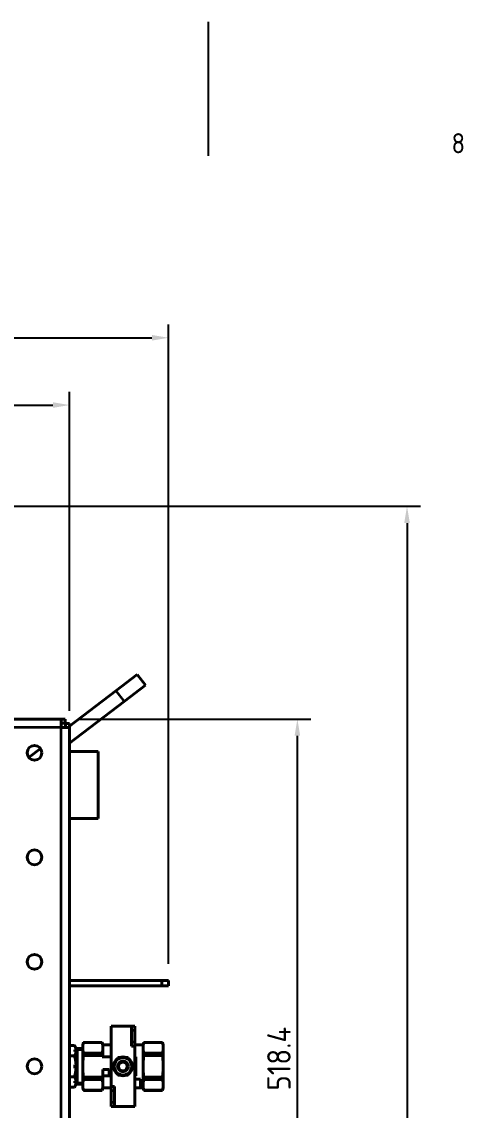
# Model space of a CAD drawing. Header units: millimetres. Extents: x 0 to 5945, y 0 to 4205.
# Drawn here: x 2834 to 3163, y 3393 to 4205 of the extents above; entities that cross this region are included whole.
import ezdxf

# ---------------------------------------------------------------- set-up
doc = ezdxf.new("R2010")
doc.units = ezdxf.units.MM
doc.header["$LTSCALE"] = 5
doc.layers.get('0').update_dxf_attribs({"color": 3, "lineweight": 25})
for name, color, linetype, lineweight in [('가시적인 것(ISO)', 3, 'Continuous', 40), ('가시적인 좁은 것(ISO)', 3, 'Continuous', 35), ('경계(ISO)', 7, 'Continuous', 25), ('치수(ISO)', 2, 'Continuous', 25)]:
    doc.layers.add(name, color=color, linetype=linetype, lineweight=lineweight)
doc.styles.add('문자 텍스트_PSTEK_POSCO', font='isocp.shx')
doc.styles.add('치수 텍스트_PSTEK_POSCO', font='isocp.shx')
doc.dimstyles.new('치수_PSTEK_POSCO', dxfattribs={"dimscale": 5, "dimtxt": 3.5, "dimasz": 2.5, "dimexe": 2, "dimexo": 2.5, "dimgap": 1, "dimtad": 1, "dimrnd": 1e-08, "dimdsep": 46, "dimtxsty": '치수 텍스트_PSTEK_POSCO', "dimcen": 0.09, "dimdle": 10, "dimclrd": 7, "dimclre": 7, "dimclrt": 2, "dimadec": 1, "dimazin": 2, "dimtfac": 1, "dimtmove": 0, "dimatfit": 3, "dimfxl": 0, "dimtolj": 1, "dimlwd": -1, "dimlwe": -1, "dimarcsym": 0})

# ---------------------------------------------------------------- blocks, each defined once
blk = doc.blocks.new('경계 Default Border')
at = {"layer": '경계(ISO)', "flags": 128}
blk.add_lwpolyline([(594.5, 841), (594.5, 821)], dxfattribs=at)
at = {"layer": '경계(ISO)', "color": 2, "insert": (630.8, 821.37), "char_height": 3, "attachment_point": 7, "style": '문자 텍스트_PSTEK_POSCO'}
blk.add_mtext('8', dxfattribs=at)
blk = doc.blocks.new('*D28')
at = {"layer": 'Defpoints', "color": 0}
for p in [(2862.86, 3684.62), (3039.07, 3684.62), (2862.86, 3166.22)]:
    blk.add_point(p, dxfattribs=at)
at = {"layer": '치수(ISO)', "color": 7}
for p, q in [((2875.36, 3684.62), (3049.07, 3684.62)), ((3039.07, 3178.72), (3039.07, 3672.12)), ((2875.36, 3166.22), (3049.07, 3166.22))]:
    blk.add_line(p, q, dxfattribs=at)
for points in [[(3036.99, 3672.12), (3041.16, 3672.12), (3039.07, 3684.62)], [(3036.99, 3178.72), (3041.16, 3178.72), (3039.07, 3166.22)]]:
    blk.add_solid(points, dxfattribs=at)
at = {"layer": '치수(ISO)', "color": 2, "insert": (3025.32, 3407.34), "char_height": 17.5, "attachment_point": 4, "rotation": 90, "style": '치수 텍스트_PSTEK_POSCO'}
blk.add_mtext('\\A1;518.4', dxfattribs=at)
blk = doc.blocks.new('*D29')
at = {"layer": 'Defpoints', "color": 0}
for p in [(2869.26, 3918.93), (2221.86, 3678.22), (2869.26, 3678.22)]:
    blk.add_point(p, dxfattribs=at)
at = {"layer": '치수(ISO)', "color": 7}
for p, q in [((2221.86, 3690.72), (2221.86, 3928.93)), ((2869.26, 3690.72), (2869.26, 3928.93)), ((2234.36, 3918.93), (2856.76, 3918.93))]:
    blk.add_line(p, q, dxfattribs=at)
for points in [[(2234.36, 3921.02), (2234.36, 3916.85), (2221.86, 3918.93)], [(2856.76, 3921.02), (2856.76, 3916.85), (2869.26, 3918.93)]]:
    blk.add_solid(points, dxfattribs=at)
at = {"layer": '치수(ISO)', "color": 2, "insert": (2518.78, 3932.68), "char_height": 17.5, "attachment_point": 4, "style": '치수 텍스트_PSTEK_POSCO'}
blk.add_mtext('\\A1;647.4', dxfattribs=at)
blk = doc.blocks.new('*D57')
at = {"layer": 'Defpoints', "color": 0}
for p in [(2943.06, 3969.15), (2943.06, 3489.42), (1787.06, 3430.42)]:
    blk.add_point(p, dxfattribs=at)
at = {"layer": '치수(ISO)', "color": 7}
for p, q in [((1787.06, 3442.92), (1787.06, 3979.15)), ((2943.06, 3501.92), (2943.06, 3979.15)), ((1799.56, 3969.15), (2930.56, 3969.15))]:
    blk.add_line(p, q, dxfattribs=at)
for points in [[(1799.56, 3971.24), (1799.56, 3967.07), (1787.06, 3969.15)], [(2930.56, 3971.24), (2930.56, 3967.07), (2943.06, 3969.15)]]:
    blk.add_solid(points, dxfattribs=at)
at = {"layer": '치수(ISO)', "color": 2, "insert": (2346.25, 3982.9), "char_height": 17.5, "attachment_point": 4, "style": '치수 텍스트_PSTEK_POSCO'}
blk.add_mtext('\\A1;1156', dxfattribs=at)
blk = doc.blocks.new('*D58')
at = {"layer": 'Defpoints', "color": 0}
for p in [(2810.56, 3843.42), (2746.9, 2880.62), (3120.83, 2880.62)]:
    blk.add_point(p, dxfattribs=at)
at = {"layer": '치수(ISO)', "color": 7}
for p, q in [((2823.06, 3843.42), (3130.83, 3843.42)), ((3120.83, 3830.92), (3120.83, 2893.12)), ((2759.4, 2880.62), (3130.83, 2880.62))]:
    blk.add_line(p, q, dxfattribs=at)
for points in [[(3118.74, 3830.92), (3122.91, 3830.92), (3120.83, 3843.42)], [(3118.74, 2893.12), (3122.91, 2893.12), (3120.83, 2880.62)]]:
    blk.add_solid(points, dxfattribs=at)
at = {"layer": '치수(ISO)', "color": 2, "insert": (3107.07, 3337.16), "char_height": 17.5, "attachment_point": 4, "rotation": 90, "style": '치수 텍스트_PSTEK_POSCO'}
blk.add_mtext('\\A1;962.8', dxfattribs=at)

msp = doc.modelspace()

# ---------------------------------------------------------------- linework, layer by layer
at = {"layer": '가시적인 것(ISO)'}
for p, q in [((2903.784, 3705.712), (2919.67, 3717.862)), ((2925.745, 3709.919), (2919.67, 3717.862)), ((2869.257, 3679.303), (2903.784, 3705.712)), ((2925.745, 3709.919), (2909.859, 3697.769)), ((2909.859, 3697.769), (2869.257, 3666.714)), ((2228.257, 3684.625), (2862.857, 3684.625)), ((2862.857, 3683.767), (2862.857, 3684.625)), ((2862.857, 3684.625), (2865.957, 3684.625)), ((2862.857, 3678.225), (2862.857, 3683.767)), ((2865.957, 3681.425), (2862.857, 3681.425)), ((2865.957, 3681.425), (2865.957, 3684.625)), ((2866.057, 3678.225), (2866.057, 3681.325)), ((2866.057, 3681.325), (2869.257, 3681.325)), ((2869.257, 3681.325), (2869.257, 3678.225)), ((2863.057, 3678.425), (2862.857, 3678.425)), ((2868.399, 3678.225), (2862.857, 3678.225)), ((2863.057, 3678.225), (2863.057, 3678.425)), ((2869.257, 3678.225), (2868.399, 3678.225)), ((2869.257, 3678.225), (2869.257, 3172.625)), ((2838.767, 3655.983), (2847.502, 3662.664)), ((2890.557, 3660.425), (2869.257, 3660.425)), ((2890.557, 3610.425), (2890.557, 3660.425)), ((2869.257, 3610.425), (2890.557, 3610.425)), ((2869.257, 3489.425), (2938.057, 3489.425)), ((2869.257, 3485.425), (2938.057, 3485.425)), ((2943.057, 3489.425), (2938.057, 3489.425)), ((2938.057, 3489.425), (2938.057, 3485.425)), ((2938.057, 3485.425), (2943.057, 3485.425)), ((2943.057, 3485.425), (2943.057, 3489.425)), ((2900.223, 3455.425), (2900.223, 3410.425)), ((2915.323, 3455.425), (2900.223, 3455.425)), ((2915.323, 3452.425), (2915.323, 3455.425)), ((2917.823, 3455.425), (2915.323, 3455.425)), ((2915.323, 3452.425), (2915.323, 3443.425)), ((2917.823, 3455.425), (2917.823, 3452.425)), ((2917.823, 3443.425), (2917.823, 3452.425)), ((2872.851, 3441.013), (2869.257, 3441.013)), ((2874.023, 3438.983), (2872.851, 3441.013)), ((2873.057, 3437.742), (2873.057, 3436.49)), ((2874.023, 3437.742), (2873.057, 3437.742)), ((2873.057, 3436.49), (2874.023, 3436.49)), ((2874.023, 3437.742), (2874.023, 3438.983)), ((2874.057, 3438.983), (2874.023, 3438.983)), ((2874.023, 3426.677), (2874.023, 3436.49)), ((2874.057, 3438.983), (2874.057, 3411.867)), ((2879.023, 3438.827), (2874.057, 3438.983)), ((2874.852, 3411.891), (2874.852, 3438.958)), ((2879.023, 3441.425), (2879.538, 3443.345)), ((2879.023, 3439.281), (2879.023, 3441.425)), ((2879.023, 3425.425), (2879.023, 3439.281)), ((2879.538, 3443.316), (2879.538, 3443.345)), ((2879.538, 3443.345), (2893.509, 3443.345)), ((2879.538, 3443.316), (2893.509, 3443.316)), ((2893.509, 3443.316), (2893.509, 3443.345)), ((2894.023, 3441.425), (2893.509, 3443.345)), ((2894.023, 3439.281), (2894.023, 3441.425)), ((2894.023, 3441.425), (2900.223, 3441.425)), ((2894.023, 3432.625), (2894.023, 3439.281)), ((2915.323, 3440.425), (2915.323, 3443.425)), ((2915.323, 3440.425), (2917.823, 3440.425)), ((2917.823, 3443.425), (2917.823, 3440.425)), ((2917.823, 3441.425), (2924.023, 3441.425)), ((2917.823, 3395.425), (2917.823, 3440.425)), ((2924.023, 3441.425), (2924.538, 3443.345)), ((2924.023, 3439.281), (2924.023, 3441.425)), ((2924.023, 3425.425), (2924.023, 3439.281)), ((2924.538, 3443.316), (2924.538, 3443.345)), ((2924.538, 3443.345), (2938.509, 3443.345)), ((2924.538, 3443.316), (2938.509, 3443.316)), ((2938.509, 3443.316), (2938.509, 3443.345)), ((2939.023, 3441.425), (2938.509, 3443.345)), ((2939.023, 3439.281), (2939.023, 3441.425)), ((2939.023, 3425.425), (2939.023, 3439.281)), ((2872.851, 3433.219), (2869.257, 3433.219)), ((2893.509, 3435.246), (2879.538, 3435.246)), ((2879.538, 3433.495), (2879.538, 3435.246)), ((2879.538, 3433.495), (2893.509, 3433.495)), ((2893.509, 3433.495), (2893.509, 3435.246)), ((2893.609, 3432.625), (2900.223, 3432.625)), ((2917.823, 3432.625), (2918.523, 3432.625)), ((2918.523, 3432.625), (2918.523, 3425.425)), ((2938.509, 3435.246), (2924.538, 3435.246)), ((2924.538, 3433.495), (2924.538, 3435.246)), ((2924.538, 3433.495), (2938.509, 3433.495)), ((2938.509, 3433.495), (2938.509, 3435.246)), ((2873.057, 3426.677), (2873.057, 3424.172)), ((2874.023, 3426.677), (2873.057, 3426.677)), ((2873.057, 3424.172), (2874.023, 3424.172)), ((2874.023, 3414.36), (2874.023, 3424.172)), ((2879.023, 3411.568), (2879.023, 3425.425)), ((2894.023, 3418.225), (2894.023, 3423.025)), ((2894.023, 3423.025), (2898.823, 3423.025)), ((2898.823, 3423.025), (2898.823, 3418.225)), ((2918.523, 3425.425), (2918.523, 3418.225)), ((2924.023, 3411.568), (2924.023, 3425.425)), ((2939.023, 3411.568), (2939.023, 3425.425)), ((2872.851, 3417.63), (2869.257, 3417.63)), ((2874.023, 3411.867), (2872.851, 3409.836)), ((2873.057, 3414.36), (2873.057, 3413.107)), ((2874.023, 3414.36), (2873.057, 3414.36)), ((2873.057, 3413.107), (2874.023, 3413.107)), ((2874.023, 3411.867), (2874.023, 3413.107)), ((2874.057, 3411.867), (2874.023, 3411.867)), ((2879.023, 3412.022), (2874.057, 3411.867)), ((2893.509, 3417.355), (2879.538, 3417.355)), ((2879.538, 3415.603), (2879.538, 3417.355)), ((2879.538, 3415.603), (2893.509, 3415.603)), ((2893.509, 3415.603), (2893.509, 3417.355)), ((2894.023, 3418.225), (2893.609, 3418.225)), ((2898.823, 3418.225), (2894.023, 3418.225)), ((2894.023, 3411.568), (2894.023, 3418.225)), ((2900.223, 3418.225), (2898.823, 3418.225)), ((2918.523, 3418.225), (2917.823, 3418.225)), ((2917.823, 3415.925), (2922.023, 3415.925)), ((2922.023, 3415.925), (2922.023, 3409.425)), ((2938.509, 3417.355), (2924.538, 3417.355)), ((2924.538, 3415.603), (2924.538, 3417.355)), ((2924.538, 3415.603), (2938.509, 3415.603)), ((2938.509, 3415.603), (2938.509, 3417.355)), ((2872.851, 3409.836), (2869.257, 3409.836)), ((2879.023, 3409.425), (2879.023, 3411.568)), ((2879.023, 3409.425), (2879.538, 3407.505)), ((2893.509, 3407.533), (2879.538, 3407.533)), ((2879.538, 3407.505), (2879.538, 3407.533)), ((2879.538, 3407.505), (2893.509, 3407.505)), ((2894.023, 3409.425), (2893.509, 3407.505)), ((2893.509, 3407.505), (2893.509, 3407.533)), ((2894.023, 3409.425), (2894.023, 3411.568)), ((2894.023, 3409.425), (2900.223, 3409.425)), ((2900.223, 3407.425), (2900.223, 3410.425)), ((2902.723, 3410.425), (2900.223, 3410.425)), ((2900.223, 3407.425), (2900.223, 3398.425)), ((2902.723, 3410.425), (2902.723, 3407.425)), ((2902.723, 3398.425), (2902.723, 3407.425)), ((2922.023, 3409.425), (2917.823, 3409.425)), ((2922.023, 3409.425), (2924.023, 3409.425)), ((2924.023, 3409.425), (2924.023, 3411.568)), ((2924.023, 3409.425), (2924.538, 3407.505)), ((2938.509, 3407.533), (2924.538, 3407.533)), ((2924.538, 3407.505), (2924.538, 3407.533)), ((2924.538, 3407.505), (2938.509, 3407.505)), ((2939.023, 3409.425), (2938.509, 3407.505)), ((2938.509, 3407.505), (2938.509, 3407.533)), ((2939.023, 3409.425), (2939.023, 3411.568)), ((2900.223, 3395.425), (2900.223, 3398.425)), ((2902.723, 3398.425), (2902.723, 3395.425)), ((2900.223, 3395.425), (2902.723, 3395.425)), ((2902.723, 3395.425), (2917.823, 3395.425))]:
    msp.add_line(p, q, dxfattribs=at)
for centre, radius in [((2843.057, 3659.425), 5.5), ((2843.057, 3581.425), 5.5), ((2843.057, 3503.425), 5.5), ((2843.057, 3425.425), 5.5), ((2909.023, 3425.425), 4), ((2909.023, 3425.425), 3.233)]:
    msp.add_circle(centre, radius, dxfattribs=at)
for centre, radius, start, end in [((2842.996, 3581.425), 5.5, 270.318832, 89.681168), ((2842.996, 3503.425), 5.5, 270.318832, 89.681168), ((2909.023, 3425.425), 7, 128.213211, 171.786789), ((2909.023, 3425.425), 6.5, 150, 210), ((2909.023, 3425.425), 6.5, 90, 150), ((2909.023, 3425.425), 7, 68.213211, 111.786789), ((2909.023, 3425.425), 6.5, 30, 90), ((2909.023, 3425.425), 7, 8.213211, 51.786789), ((2909.023, 3425.425), 6.5, 330, 30), ((2909.023, 3425.425), 7, 188.213211, 231.786789), ((2909.023, 3425.425), 6.5, 210, 270), ((2909.023, 3425.425), 6.5, 270, 330), ((2909.023, 3425.425), 7, 308.213211, 351.786789), ((2909.023, 3425.425), 7, 248.213211, 291.786789)]:
    msp.add_arc(centre, radius, start, end, dxfattribs=at)
for points, weights in [([(2872.851, 3441.013), (2873.861, 3439.264), (2874.023, 3437.742)], [1.00007075032, 1.03163894694, 1.01059853484]), ([(2874.023, 3436.49), (2873.861, 3434.968), (2872.851, 3433.219)], [1.01059853484, 1.03163894694, 1.00007075032]), ([(2879.023, 3439.281), (2879.023, 3441.184), (2879.538, 3443.316)], [1, 1.0295630141, 1]), ([(2879.538, 3435.246), (2879.023, 3437.378), (2879.023, 3439.281)], [1, 1.0295630141, 1]), ([(2893.509, 3443.316), (2894.023, 3441.184), (2894.023, 3439.281)], [1, 1.0295630141, 1]), ([(2894.023, 3439.281), (2894.023, 3437.378), (2893.509, 3435.246)], [1, 1.0295630141, 1]), ([(2924.023, 3439.281), (2924.023, 3441.184), (2924.538, 3443.316)], [1, 1.0295630141, 1]), ([(2924.538, 3435.246), (2924.023, 3437.378), (2924.023, 3439.281)], [1, 1.0295630141, 1]), ([(2938.509, 3443.316), (2939.023, 3441.184), (2939.023, 3439.281)], [1, 1.0295630141, 1]), ([(2939.023, 3439.281), (2939.023, 3437.378), (2938.509, 3435.246)], [1, 1.0295630141, 1]), ([(2872.851, 3433.219), (2873.861, 3429.72), (2874.023, 3426.677)], [1.00007075032, 1.03163894694, 1.01059853484]), ([(2879.023, 3425.425), (2879.023, 3429.231), (2879.538, 3433.495)], [1, 1.0295630141, 1]), ([(2893.509, 3433.495), (2893.562, 3433.055), (2893.609, 3432.625)], [2.70379755074, 2.71967206274, 2.73399320319]), ([(2903.394, 3428.675), (2902.523, 3427.166), (2901.518, 3425.425)], [1, 1.04314139574, 1.01001874936]), ([(2905.271, 3431.925), (2904.265, 3430.183), (2903.394, 3428.675)], [1.01001874936, 1.04314139574, 1]), ([(2909.023, 3431.925), (2907.282, 3431.925), (2905.271, 3431.925)], [1, 1.04314139574, 1.01001874936]), ([(2912.776, 3431.925), (2910.765, 3431.925), (2909.023, 3431.925)], [1.01001874936, 1.04314139574, 1]), ([(2914.653, 3428.675), (2913.782, 3430.183), (2912.776, 3431.925)], [1, 1.04314139574, 1.01001874936]), ([(2916.529, 3425.425), (2915.523, 3427.166), (2914.653, 3428.675)], [1.01001874936, 1.04314139574, 1]), ([(2924.023, 3425.425), (2924.023, 3429.231), (2924.538, 3433.495)], [1, 1.0295630141, 1]), ([(2938.509, 3433.495), (2939.023, 3429.231), (2939.023, 3425.425)], [1, 1.0295630141, 1]), ([(2874.023, 3424.172), (2873.861, 3421.129), (2872.851, 3417.63)], [1.01059853484, 1.03163894694, 1.00007075032]), ([(2879.538, 3417.355), (2879.023, 3421.618), (2879.023, 3425.425)], [1, 1.0295630141, 1]), ([(2901.518, 3425.425), (2902.523, 3423.683), (2903.394, 3422.175)], [1.01001874936, 1.04314139574, 1]), ([(2903.394, 3422.175), (2904.265, 3420.666), (2905.271, 3418.925)], [1, 1.04314139574, 1.01001874936]), ([(2912.776, 3418.925), (2913.782, 3420.666), (2914.653, 3422.175)], [1.01001874936, 1.04314139574, 1]), ([(2914.653, 3422.175), (2915.523, 3423.683), (2916.529, 3425.425)], [1, 1.04314139574, 1.01001874936]), ([(2924.538, 3417.355), (2924.023, 3421.618), (2924.023, 3425.425)], [1, 1.0295630141, 1]), ([(2939.023, 3425.425), (2939.023, 3421.618), (2938.509, 3417.355)], [1, 1.0295630141, 1]), ([(2872.851, 3417.63), (2873.861, 3415.881), (2874.023, 3414.36)], [1.00007075032, 1.03163894694, 1.01059853484]), ([(2874.023, 3413.107), (2873.861, 3411.585), (2872.851, 3409.836)], [1.01059853484, 1.03163894694, 1.00007075032]), ([(2879.023, 3411.568), (2879.023, 3413.472), (2879.538, 3415.603)], [1, 1.0295630141, 1]), ([(2893.609, 3418.225), (2893.562, 3417.794), (2893.509, 3417.355)], [2.73399320319, 2.71967206274, 2.70379755074]), ([(2893.509, 3415.603), (2894.023, 3413.472), (2894.023, 3411.568)], [1, 1.0295630141, 1]), ([(2905.271, 3418.925), (2907.282, 3418.925), (2909.023, 3418.925)], [1.01001874936, 1.04314139574, 1]), ([(2909.023, 3418.925), (2910.765, 3418.925), (2912.776, 3418.925)], [1, 1.04314139574, 1.01001874936]), ([(2924.023, 3411.568), (2924.023, 3413.472), (2924.538, 3415.603)], [1, 1.0295630141, 1]), ([(2938.509, 3415.603), (2939.023, 3413.472), (2939.023, 3411.568)], [1, 1.0295630141, 1]), ([(2879.538, 3407.533), (2879.023, 3409.665), (2879.023, 3411.568)], [1, 1.0295630141, 1]), ([(2894.023, 3411.568), (2894.023, 3409.665), (2893.509, 3407.533)], [1, 1.0295630141, 1]), ([(2924.538, 3407.533), (2924.023, 3409.665), (2924.023, 3411.568)], [1, 1.0295630141, 1]), ([(2939.023, 3411.568), (2939.023, 3409.665), (2938.509, 3407.533)], [1, 1.0295630141, 1])]:
    msp.add_rational_spline(points, weights, degree=2, dxfattribs=at)
at = {"layer": '가시적인 좁은 것(ISO)'}
for p, q in [((2903.784, 3705.712), (2909.859, 3697.769)), ((2862.857, 3678.225), (2228.257, 3678.225)), ((2862.857, 3172.625), (2862.857, 3678.225)), ((2915.323, 3452.425), (2917.823, 3452.425)), ((2879.023, 3437.665), (2874.852, 3437.795)), ((2917.823, 3443.425), (2915.323, 3443.425)), ((2874.852, 3413.054), (2879.023, 3413.184)), ((2900.223, 3407.425), (2902.723, 3407.425)), ((2902.723, 3398.425), (2900.223, 3398.425))]:
    msp.add_line(p, q, dxfattribs=at)

# ---------------------------------------------------------------- block references
at = {"xscale": 5, "yscale": 5, "zscale": 5}
msp.add_blockref('경계 Default Border', (0, 0), dxfattribs=at)

# ---------------------------------------------------------------- dimensions: what is measured, and where the dimension line sits
at = {"layer": '치수(ISO)', "color": 7}
for base, p1, p2, angle, picture, middle in [((2943.057, 3969.153), (1787.057, 3430.425), (2943.057, 3489.425), 180, '*D57', (2365.057, 3969.153)), ((3120.828, 2880.625), (2810.557, 3843.425), (2746.897, 2880.625), 90, '*D58', (3120.828, 3362.025)), ((3039.074, 3684.625), (2862.857, 3166.225), (2862.857, 3684.625), 90, '*D28', (3039.074, 3430.968))]:
    dim = msp.add_linear_dim(base=base, p1=p1, p2=p2, angle=angle, dimstyle='치수_PSTEK_POSCO', override={"dimdec": 2, "dimtp": 0, "dimtm": 0, "dimtdec": 2, "dimtofl": 0, "dimatfit": 1}, dxfattribs=at)
    dim.commit()
    dim.dimension.update_dxf_attribs({"geometry": picture, "text_midpoint": middle, "dimtype": 160})
dim = msp.add_linear_dim(base=(2869.257, 3918.934), p1=(2221.857, 3678.225), p2=(2869.257, 3678.225), dimstyle='치수_PSTEK_POSCO', override={"dimdec": 2, "dimtp": 0, "dimtm": 0, "dimtdec": 2, "dimtofl": 0, "dimatfit": 1}, dxfattribs=at)
dim.commit()
dim.dimension.update_dxf_attribs({"geometry": '*D29', "text_midpoint": (2545.557, 3918.934), "dimtype": 160})

doc.saveas('drawing.dxf')
